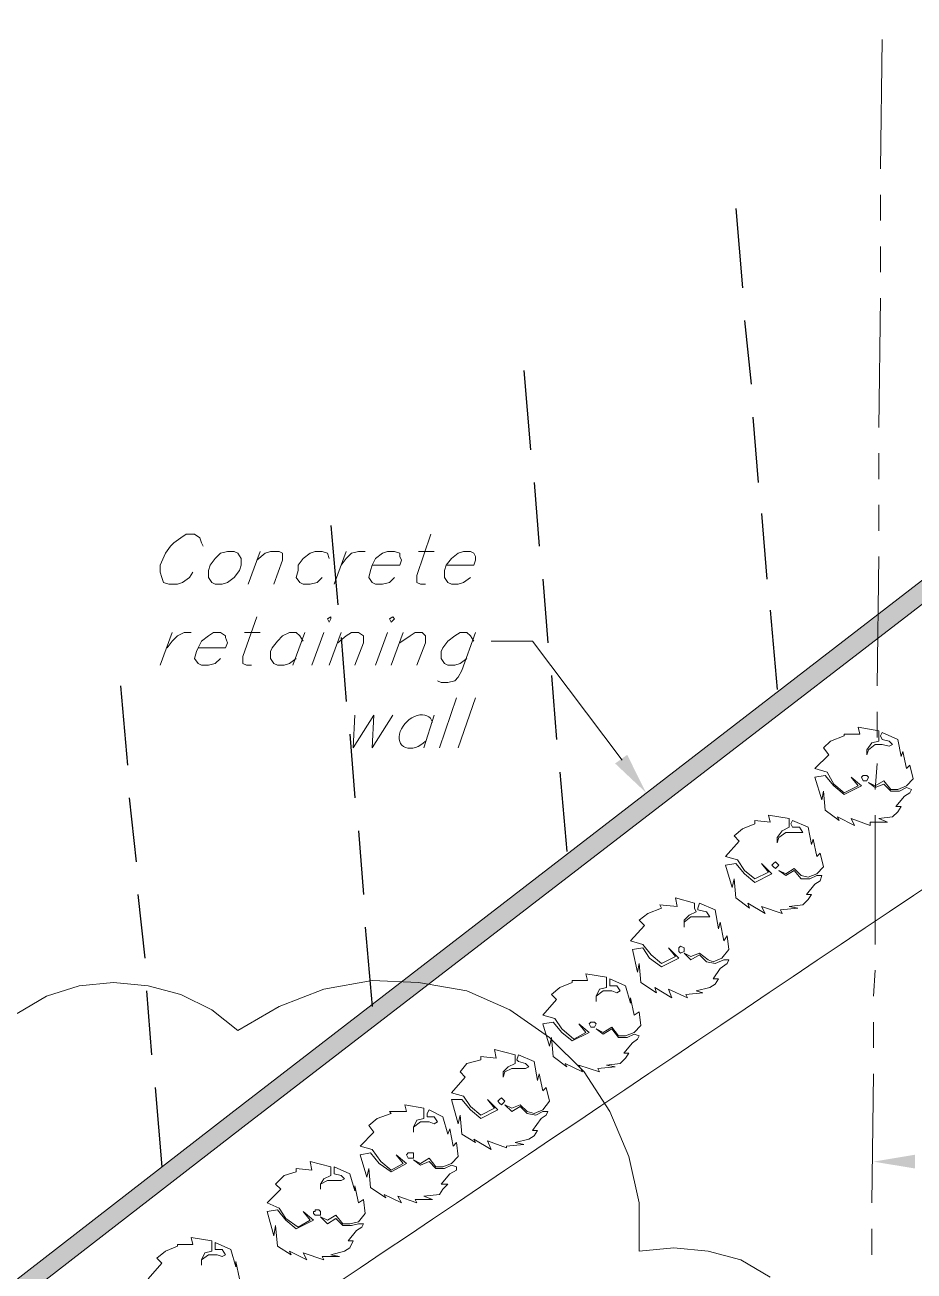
# Model space of a CAD drawing. Header units: inches. Extents: x 10 to 486, y 7 to 426.
# Drawn here: x 320.98 to 355.38, y 276.45 to 324.65 of the extents above; entities that cross this region are included whole.
import ezdxf

# ---------------------------------------------------------------- set-up
doc = ezdxf.new("R2010")
doc.units = ezdxf.units.IN
doc.header["$LTSCALE"] = 3
doc.header["$MEASUREMENT"] = 0
doc.layers.add('PDF_Geometry', color=7, linetype='Continuous', true_color=0x999999)
doc.layers.add('PDF_Solid Fills', color=7, linetype='Continuous')

msp = doc.modelspace()

# ---------------------------------------------------------------- linework, layer by layer
at = {"layer": 'PDF_Geometry', "color": 9, "lineweight": 13, "true_color": 0xbbbbbb}
msp.add_lwpolyline([(266.877, 233.283), (283.343, 246.35), (329.41, 282.017), (373.943, 316.283), (374.01, 329.217), (349.61, 349.483), (341.277, 356.683), (340.877, 356.15), (348.21, 349.817), (373.277, 328.883), (373.143, 316.617), (328.943, 282.55), (300.477, 260.483), (283.143, 247.017), (259.477, 228.683), (259.543, 228.017), (260.01, 228.017)], close=True, dxfattribs=at)
at = {"layer": 'PDF_Geometry', "color": 7, "lineweight": 20}
for points in [[(354.077, 319.083), (354.143, 324.083)], [(354.077, 317.083), (354.077, 318.083)], [(354.077, 315.083), (354.077, 316.083)], [(354.01, 309.083), (354.077, 314.083)], [(354.01, 307.083), (354.01, 308.083)], [(354.01, 305.083), (354.01, 306.083)], [(353.943, 299.083), (354.01, 304.083)], [(353.943, 297.083), (353.943, 298.083)], [(353.877, 295.083), (353.943, 296.083)], [(353.877, 289.083), (353.877, 294.083)], [(353.81, 287.083), (353.877, 288.083)], [(353.81, 285.083), (353.81, 286.083)], [(353.743, 279.083), (353.81, 284.083)], [(353.743, 277.083), (353.743, 278.083)]]:
    msp.add_lwpolyline(points, dxfattribs=at)
at = {"layer": 'PDF_Geometry', "color": 7, "lineweight": 25}
for points in [[(348.477, 317.55), (348.743, 314.483)], [(348.81, 313.217), (349.077, 310.75)], [(340.277, 311.283), (340.543, 308.217)], [(349.143, 309.483), (349.343, 306.95)], [(340.677, 306.95), (340.877, 304.483)], [(349.477, 305.75), (349.677, 303.217)], [(332.81, 305.283), (333.077, 302.217)], [(341.01, 303.217), (341.21, 300.75)], [(349.81, 302.017), (350.077, 298.95)], [(333.21, 300.95), (333.41, 298.483)], [(341.343, 299.483), (341.543, 297.017)], [(324.677, 299.083), (324.943, 296.017)], [(333.543, 297.217), (333.743, 294.75)], [(341.677, 295.75), (341.943, 292.683)], [(325.01, 294.75), (325.277, 292.283)], [(333.877, 293.483), (334.077, 291.017)], [(325.343, 291.017), (325.61, 288.55)], [(334.143, 289.75), (334.41, 286.683)], [(325.677, 287.283), (325.877, 284.817)], [(326.01, 283.55), (326.277, 280.483)]]:
    msp.add_lwpolyline(points, dxfattribs=at)
at = {"layer": 'PDF_Geometry', "color": 8, "lineweight": 13, "true_color": 0x767676}
for points in [[(327.877, 304.483), (327.81, 304.617), (327.743, 304.817), (327.543, 304.95), (327.21, 304.95), (327.01, 304.817), (326.743, 304.617), (326.61, 304.483), (326.41, 304.217), (326.21, 303.75), (326.21, 303.483), (326.277, 303.283), (326.343, 303.083), (326.543, 303.017), (326.877, 303.017), (327.077, 303.083), (327.343, 303.283), (327.477, 303.483)], [(336.677, 304.95), (336.143, 303.35), (336.143, 303.083), (336.277, 303.017), (336.477, 303.017)], [(329.61, 303.017), (330.077, 304.283)], [(329.943, 303.95), (330.277, 304.217), (330.477, 304.283), (330.81, 304.283), (330.943, 304.217), (330.943, 303.95), (330.61, 303.017)], [(332.743, 304.017), (332.677, 304.217), (332.477, 304.283), (332.21, 304.283), (332.01, 304.217), (331.743, 304.017), (331.543, 303.75), (331.543, 303.55), (331.477, 303.283), (331.61, 303.083), (331.743, 303.017), (332.01, 303.017), (332.277, 303.083), (332.477, 303.283)], [(332.943, 303.017), (333.41, 304.283)], [(333.21, 303.75), (333.41, 304.017), (333.61, 304.217), (333.877, 304.283), (334.143, 304.283)], [(334.41, 303.75), (335.477, 303.75), (335.543, 303.95), (335.477, 304.083), (335.477, 304.217), (335.277, 304.283), (335.01, 304.283), (334.81, 304.217), (334.543, 304.017), (334.41, 303.75), (334.343, 303.55), (334.277, 303.283), (334.41, 303.083), (334.543, 303.017), (334.81, 303.017), (335.077, 303.083), (335.277, 303.283)], [(336.21, 304.283), (336.81, 304.283)], [(337.277, 303.75), (338.343, 303.75), (338.41, 303.95), (338.41, 304.083), (338.343, 304.217), (338.21, 304.283), (337.943, 304.283), (337.743, 304.217), (337.477, 304.017), (337.277, 303.75), (337.21, 303.55), (337.21, 303.283), (337.343, 303.083), (337.477, 303.017), (337.743, 303.017), (337.943, 303.083), (338.21, 303.283)], [(329.943, 301.75), (329.41, 300.217), (329.41, 299.95), (329.543, 299.883), (329.743, 299.883)], [(326.21, 299.883), (326.677, 301.15)], [(326.477, 300.55), (326.677, 300.817), (326.877, 301.017), (327.143, 301.15), (327.41, 301.15)], [(327.677, 300.55), (328.743, 300.55), (328.81, 300.75), (328.743, 300.95), (328.743, 301.017), (328.543, 301.15), (328.277, 301.15), (328.077, 301.017), (327.81, 300.817), (327.677, 300.55), (327.61, 300.417), (327.543, 300.15), (327.677, 299.95), (327.81, 299.883), (328.077, 299.883), (328.343, 299.95), (328.543, 300.15)], [(329.477, 301.15), (330.077, 301.15)], [(331.743, 300.817), (331.61, 301.017), (331.477, 301.15), (331.21, 301.15), (330.943, 301.017), (330.743, 300.817), (330.543, 300.55), (330.477, 300.417), (330.477, 300.15), (330.61, 299.95), (330.743, 299.883), (331.01, 299.883), (331.21, 299.95), (331.477, 300.15)], [(331.81, 301.15), (331.343, 299.883)], [(332.543, 301.15), (332.077, 299.883)], [(332.743, 299.883), (333.21, 301.15)], [(333.077, 300.75), (333.41, 301.017), (333.61, 301.15), (333.877, 301.15), (334.077, 301.017), (334.077, 300.75), (333.743, 299.883)], [(335.01, 301.15), (334.543, 299.883)], [(335.143, 299.883), (335.61, 301.15)], [(335.477, 300.75), (335.877, 301.017), (336.077, 301.15), (336.343, 301.15), (336.477, 301.017), (336.477, 300.75), (336.143, 299.883)], [(338.41, 301.15), (337.877, 299.683), (337.743, 299.417), (337.61, 299.283), (337.343, 299.217), (337.077, 299.217), (336.943, 299.283)], [(338.343, 300.817), (338.21, 301.017), (338.077, 301.15), (337.81, 301.15), (337.61, 301.017), (337.343, 300.817), (337.143, 300.55), (337.077, 300.417), (337.077, 300.15), (337.21, 299.95), (337.343, 299.883), (337.61, 299.883), (337.81, 299.95), (338.077, 300.15)], [(344.077, 296.217), (340.61, 300.817), (339.01, 300.817)], [(337.01, 296.683), (337.677, 298.617)], [(337.743, 296.683), (338.41, 298.617)], [(333.743, 297.95), (333.677, 296.683), (334.477, 297.95), (334.41, 296.683), (335.21, 297.95)], [(336.81, 297.95), (336.41, 296.683)]]:
    msp.add_lwpolyline(points, dxfattribs=at)
for points in [[(328.81, 304.283), (328.543, 304.217), (328.343, 304.017), (328.143, 303.75), (328.077, 303.55), (328.077, 303.283), (328.21, 303.083), (328.343, 303.017), (328.61, 303.017), (328.81, 303.083), (329.077, 303.283), (329.277, 303.55), (329.343, 303.75), (329.343, 304.017), (329.21, 304.217), (329.077, 304.283)], [(332.677, 301.683), (332.743, 301.55), (332.81, 301.683), (332.81, 301.75)], [(335.077, 301.683), (335.143, 301.55), (335.277, 301.683), (335.21, 301.75)]]:
    msp.add_lwpolyline(points, close=True, dxfattribs=at)
at = {"layer": 'PDF_Geometry', "lineweight": 13}
for points in [[(354.343, 293.817), (354.01, 293.95), (354.543, 294.017), (354.743, 294.217), (354.877, 294.417), (354.677, 294.417), (355.01, 294.817), (355.21, 294.95), (355.277, 295.083), (355.077, 295.15), (354.81, 295.017), (354.477, 295.017), (354.21, 295.283), (353.877, 295.15), (353.61, 295.35), (353.877, 295.217), (354.21, 295.417), (354.477, 295.083), (354.743, 295.083), (355.077, 295.217), (355.343, 295.483), (355.21, 296.017), (355.077, 295.883), (354.943, 296.55), (354.877, 296.35), (354.743, 297.017), (354.143, 297.283), (354.077, 297.15), (354.143, 297.017), (354.41, 296.95), (354.543, 296.817), (354.41, 296.75), (354.143, 296.817), (353.877, 296.817), (353.61, 296.617), (353.543, 296.417), (353.543, 296.617), (353.743, 296.883), (354.01, 296.95), (354.01, 297.35), (353.21, 297.483), (353.277, 297.217), (352.677, 297.217), (352.677, 297.15), (352.143, 296.95), (351.877, 296.683), (352.077, 296.417), (351.543, 295.883), (352.01, 295.75), (352.277, 295.283), (352.677, 294.95), (353.21, 295.217), (352.943, 295.55), (353.343, 295.217), (352.677, 294.883), (352.277, 295.217), (351.943, 295.617), (351.543, 295.55), (351.81, 294.683), (351.877, 295.017), (351.943, 294.283), (352.477, 293.883), (352.41, 294.017), (353.077, 293.683), (352.943, 293.95), (353.677, 293.683), (353.677, 293.817)], [(353.61, 295.55), (353.543, 295.617), (353.41, 295.617), (353.343, 295.55), (353.41, 295.417), (353.543, 295.417)], [(350.877, 290.483), (350.543, 290.55), (351.077, 290.617), (351.277, 290.817), (351.41, 291.017), (351.21, 291.017), (351.543, 291.417), (351.743, 291.55), (351.81, 291.75), (351.61, 291.75), (351.343, 291.617), (351.01, 291.617), (350.743, 291.95), (350.41, 291.75), (350.143, 291.95), (350.41, 291.817), (350.743, 292.017), (351.01, 291.75), (351.277, 291.683), (351.61, 291.817), (351.877, 292.083), (351.743, 292.617), (351.61, 292.483), (351.477, 293.15), (351.41, 292.95), (351.277, 293.617), (350.677, 293.883), (350.61, 293.75), (350.677, 293.617), (350.943, 293.617), (351.077, 293.417), (350.41, 293.417), (350.143, 293.217), (350.077, 293.017), (350.077, 293.217), (350.277, 293.483), (350.543, 293.617), (350.543, 293.95), (349.743, 294.083), (349.81, 293.817), (349.21, 293.883), (349.21, 293.75), (348.743, 293.55), (348.41, 293.283), (348.61, 293.083), (348.077, 292.483), (348.543, 292.35), (348.81, 291.95), (349.21, 291.617), (349.743, 291.883), (349.477, 292.217), (349.877, 291.817), (349.21, 291.483), (348.81, 291.817), (348.477, 292.217), (348.077, 292.15), (348.343, 291.283), (348.41, 291.617), (348.477, 290.883), (349.01, 290.483), (348.943, 290.683), (349.61, 290.283), (349.477, 290.55), (350.277, 290.283), (350.21, 290.417)], [(350.143, 292.15), (350.077, 292.217), (350.01, 292.283), (349.943, 292.217), (349.877, 292.15), (349.943, 292.083), (350.01, 292.017), (350.077, 292.083)], [(347.21, 287.217), (346.943, 287.283), (347.477, 287.417), (347.677, 287.55), (347.81, 287.75), (347.61, 287.75), (347.877, 288.15), (348.143, 288.35), (348.21, 288.483), (348.01, 288.483), (347.677, 288.35), (347.343, 288.417), (347.077, 288.683), (346.743, 288.483), (346.477, 288.75), (346.743, 288.617), (347.077, 288.75), (347.41, 288.483), (347.61, 288.417), (347.943, 288.55), (348.21, 288.883), (348.143, 289.417), (348.01, 289.217), (347.877, 289.95), (347.81, 289.683), (347.677, 290.417), (347.077, 290.683), (347.01, 290.483), (347.01, 290.417), (347.343, 290.35), (347.477, 290.15), (346.743, 290.15), (346.477, 289.95), (346.477, 289.75), (346.477, 290.017), (346.677, 290.217), (346.943, 290.35), (346.877, 290.483), (346.877, 290.683), (346.143, 290.883), (346.21, 290.55), (345.543, 290.617), (345.61, 290.483), (345.077, 290.283), (344.743, 290.017), (344.943, 289.817), (344.41, 289.217), (344.877, 289.083), (345.21, 288.683), (345.61, 288.35), (346.143, 288.617), (345.877, 288.95), (346.277, 288.55), (345.61, 288.217), (345.143, 288.55), (344.877, 288.95), (344.477, 288.883), (344.677, 288.017), (344.743, 288.35), (344.81, 287.617), (345.41, 287.217), (345.343, 287.417), (346.01, 287.017), (345.877, 287.35), (346.61, 287.017), (346.543, 287.15)], [(346.477, 288.883), (346.477, 288.95), (346.343, 289.017), (346.277, 288.95), (346.277, 288.817), (346.343, 288.75), (346.477, 288.817)], [(343.81, 284.35), (343.477, 284.417), (344.01, 284.483), (344.21, 284.683), (344.343, 284.883), (344.143, 284.883), (344.477, 285.283), (344.677, 285.417), (344.743, 285.55), (344.543, 285.617), (344.277, 285.483), (343.943, 285.483), (343.677, 285.817), (343.343, 285.617), (343.077, 285.817), (343.343, 285.683), (343.677, 285.883), (343.943, 285.55), (344.21, 285.55), (344.543, 285.683), (344.81, 285.95), (344.743, 286.483), (344.543, 286.35), (344.41, 287.017), (344.41, 286.817), (344.21, 287.483), (343.61, 287.75), (343.61, 287.483), (343.877, 287.483), (344.01, 287.283), (343.877, 287.217), (343.677, 287.283), (343.343, 287.283), (343.077, 287.083), (343.077, 286.883), (343.077, 287.083), (343.21, 287.35), (343.477, 287.417), (343.477, 287.817), (342.677, 287.95), (342.743, 287.683), (342.143, 287.683), (342.143, 287.617), (341.677, 287.417), (341.343, 287.15), (341.543, 286.95), (341.01, 286.35), (341.477, 286.217), (341.743, 285.817), (342.21, 285.417), (342.677, 285.683), (342.41, 286.017), (342.81, 285.683), (342.143, 285.35), (341.743, 285.683), (341.41, 286.083), (341.01, 286.017), (341.277, 285.15), (341.343, 285.483), (341.41, 284.75), (341.943, 284.35), (341.877, 284.483), (342.543, 284.15), (342.41, 284.417), (343.21, 284.15), (343.143, 284.283)], [(343.077, 286.017), (343.01, 286.083), (342.877, 286.083), (342.81, 286.017), (342.877, 285.883), (343.01, 285.883)], [(340.277, 281.35), (339.943, 281.417), (340.477, 281.55), (340.677, 281.683), (340.81, 281.883), (340.61, 281.883), (340.943, 282.35), (341.143, 282.483), (341.21, 282.617), (341.01, 282.617), (340.743, 282.483), (340.41, 282.55), (340.143, 282.817), (339.81, 282.617), (339.543, 282.883), (339.81, 282.75), (340.143, 282.883), (340.41, 282.617), (340.677, 282.55), (341.01, 282.683), (341.277, 283.017), (341.143, 283.55), (341.01, 283.417), (340.877, 284.083), (340.81, 283.817), (340.677, 284.55), (340.077, 284.817), (340.01, 284.617), (340.077, 284.55), (340.343, 284.483), (340.477, 284.35), (340.343, 284.283), (339.81, 284.283), (339.543, 284.15), (339.477, 283.95), (339.477, 284.15), (339.677, 284.35), (339.943, 284.483), (339.943, 284.817), (339.143, 285.017), (339.21, 284.683), (338.61, 284.75), (338.61, 284.617), (338.077, 284.483), (337.81, 284.15), (338.01, 283.95), (337.477, 283.35), (337.943, 283.217), (338.21, 282.817), (338.61, 282.483), (339.143, 282.75), (338.877, 283.083), (339.277, 282.683), (338.61, 282.35), (338.21, 282.683), (337.877, 283.083), (337.477, 283.083), (337.743, 282.15), (337.81, 282.483), (337.877, 281.75), (338.41, 281.417), (338.343, 281.55), (339.01, 281.15), (338.877, 281.483), (339.61, 281.217), (339.61, 281.283)], [(339.543, 283.017), (339.477, 283.083), (339.41, 283.15), (339.343, 283.083), (339.277, 283.017), (339.343, 282.95), (339.41, 282.883), (339.477, 282.95)], [(336.743, 279.217), (336.41, 279.35), (337.01, 279.417), (337.143, 279.617), (337.343, 279.817), (337.077, 279.817), (337.41, 280.217), (337.677, 280.35), (337.677, 280.483), (337.477, 280.55), (337.21, 280.417), (336.877, 280.417), (336.61, 280.683), (336.277, 280.55), (336.01, 280.75), (336.277, 280.617), (336.61, 280.817), (336.877, 280.483), (337.143, 280.483), (337.477, 280.617), (337.743, 280.883), (337.677, 281.417), (337.543, 281.283), (337.41, 281.95), (337.343, 281.75), (337.143, 282.417), (336.61, 282.683), (336.543, 282.55), (336.543, 282.417), (336.81, 282.417), (336.943, 282.217), (336.81, 282.15), (336.61, 282.217), (336.277, 282.217), (336.01, 282.017), (336.01, 281.817), (336.01, 282.017), (336.143, 282.283), (336.41, 282.35), (336.41, 282.75), (335.677, 282.883), (335.743, 282.617), (335.077, 282.617), (335.143, 282.55), (334.61, 282.35), (334.277, 282.083), (334.477, 281.817), (333.943, 281.283), (334.41, 281.15), (334.743, 280.683), (335.143, 280.35), (335.61, 280.617), (335.343, 280.95), (335.743, 280.617), (335.143, 280.283), (334.677, 280.617), (334.343, 281.017), (333.943, 280.95), (334.21, 280.083), (334.277, 280.417), (334.343, 279.683), (334.943, 279.283), (334.877, 279.417), (335.543, 279.083), (335.41, 279.35), (336.143, 279.083), (336.077, 279.217)], [(336.01, 280.95), (336.01, 281.017), (335.81, 281.017), (335.743, 280.95), (335.81, 280.817), (336.01, 280.817)], [(333.143, 277.017), (332.81, 277.083), (333.343, 277.217), (333.543, 277.35), (333.677, 277.617), (333.477, 277.617), (333.81, 278.017), (334.01, 278.15), (334.077, 278.283), (333.877, 278.283), (333.61, 278.217), (333.277, 278.217), (333.01, 278.483), (332.677, 278.283), (332.41, 278.55), (332.677, 278.417), (333.01, 278.617), (333.277, 278.283), (333.543, 278.283), (333.877, 278.35), (334.143, 278.683), (334.077, 279.217), (333.877, 279.083), (333.743, 279.75), (333.743, 279.55), (333.543, 280.217), (332.943, 280.483), (332.943, 280.217), (333.21, 280.15), (333.343, 280.017), (333.21, 279.95), (332.677, 279.95), (332.41, 279.817), (332.41, 279.617), (332.41, 279.817), (332.543, 280.017), (332.81, 280.15), (332.81, 280.483), (332.01, 280.683), (332.077, 280.35), (331.477, 280.417), (331.477, 280.283), (331.01, 280.15), (330.677, 279.817), (330.877, 279.617), (330.343, 279.083), (330.81, 278.883), (331.077, 278.483), (331.543, 278.15), (332.01, 278.417), (331.743, 278.75), (332.143, 278.417), (331.477, 278.083), (331.077, 278.417), (330.743, 278.817), (330.343, 278.75), (330.61, 277.817), (330.677, 278.217), (330.743, 277.417), (331.277, 277.083), (331.21, 277.217), (331.877, 276.883), (331.743, 277.15), (332.543, 276.883), (332.477, 277.017)], [(332.41, 278.683), (332.41, 278.75), (332.343, 278.817), (332.21, 278.817), (332.21, 278.75), (332.143, 278.75), (332.143, 278.683), (332.21, 278.617), (332.41, 278.617)]]:
    msp.add_lwpolyline(points, close=True, dxfattribs=at)
for points in [[(349.81, 276.217), (348.677, 276.883), (347.41, 277.217), (346.077, 277.35), (344.743, 277.217), (344.743, 279.083), (344.343, 280.883), (343.61, 282.617), (342.61, 284.15), (341.277, 285.483), (339.743, 286.55), (338.077, 287.283), (336.21, 287.617), (334.41, 287.683), (332.543, 287.35), (330.81, 286.683), (329.21, 285.75), (328.21, 286.55), (327.01, 287.15), (325.743, 287.483), (324.41, 287.617), (323.077, 287.483), (321.81, 287.083), (320.677, 286.417)], [(329.277, 276.15), (329.143, 276.817), (329.143, 276.617), (328.943, 277.283), (328.343, 277.55), (328.343, 277.283), (328.61, 277.283), (328.743, 277.083), (328.61, 277.017), (328.41, 277.083), (328.077, 277.083), (327.81, 276.883), (327.81, 276.683), (327.81, 276.883), (327.943, 277.15), (328.21, 277.217), (328.21, 277.617), (327.41, 277.75), (327.477, 277.483), (326.877, 277.483), (326.877, 277.417), (326.41, 277.217), (326.077, 276.95), (326.277, 276.75), (325.743, 276.15)]]:
    msp.add_lwpolyline(points, dxfattribs=at)
msp.add_arc((85410.807, -126167.586), 152401.438, 123.91406091, 123.96801799, dxfattribs=at)
at = {"layer": 'PDF_Geometry', "color": 8, "lineweight": 13, "true_color": 0x767676}
msp.add_ellipse((336.109, 297.317), major_axis=(0.542, 0.53), ratio=0.686133, start_param=5.925031, end_param=11.003657, dxfattribs=at)
at = {"layer": 'PDF_Solid Fills', "color": 253, "lineweight": 13, "true_color": 0x999999, "transparency": 33554559}
for points in [[(372.677, 316.283), (328.943, 282.55), (330.143, 282.55)], [(372.677, 316.283), (373.943, 316.283), (330.143, 282.55)], [(328.943, 282.55), (328.277, 282.017), (329.41, 282.017)], [(328.943, 282.55), (330.143, 282.55), (329.41, 282.017)], [(328.277, 282.017), (300.477, 260.483), (301.61, 260.483)], [(328.277, 282.017), (329.41, 282.017), (301.61, 260.483)]]:
    msp.add_solid(points, dxfattribs=at)
at = {"layer": 'PDF_Solid Fills', "color": 8, "lineweight": 13, "true_color": 0x767676, "transparency": 33554559}
msp.add_solid([(344.277, 296.417), (345.01, 294.95), (343.81, 296.083)], dxfattribs=at)
at = {"layer": 'PDF_Solid Fills', "lineweight": 9, "transparency": 33554559}
msp.add_solid([(355.41, 280.95), (355.41, 280.417), (353.81, 280.683)], dxfattribs=at)

doc.saveas('drawing.dxf')
